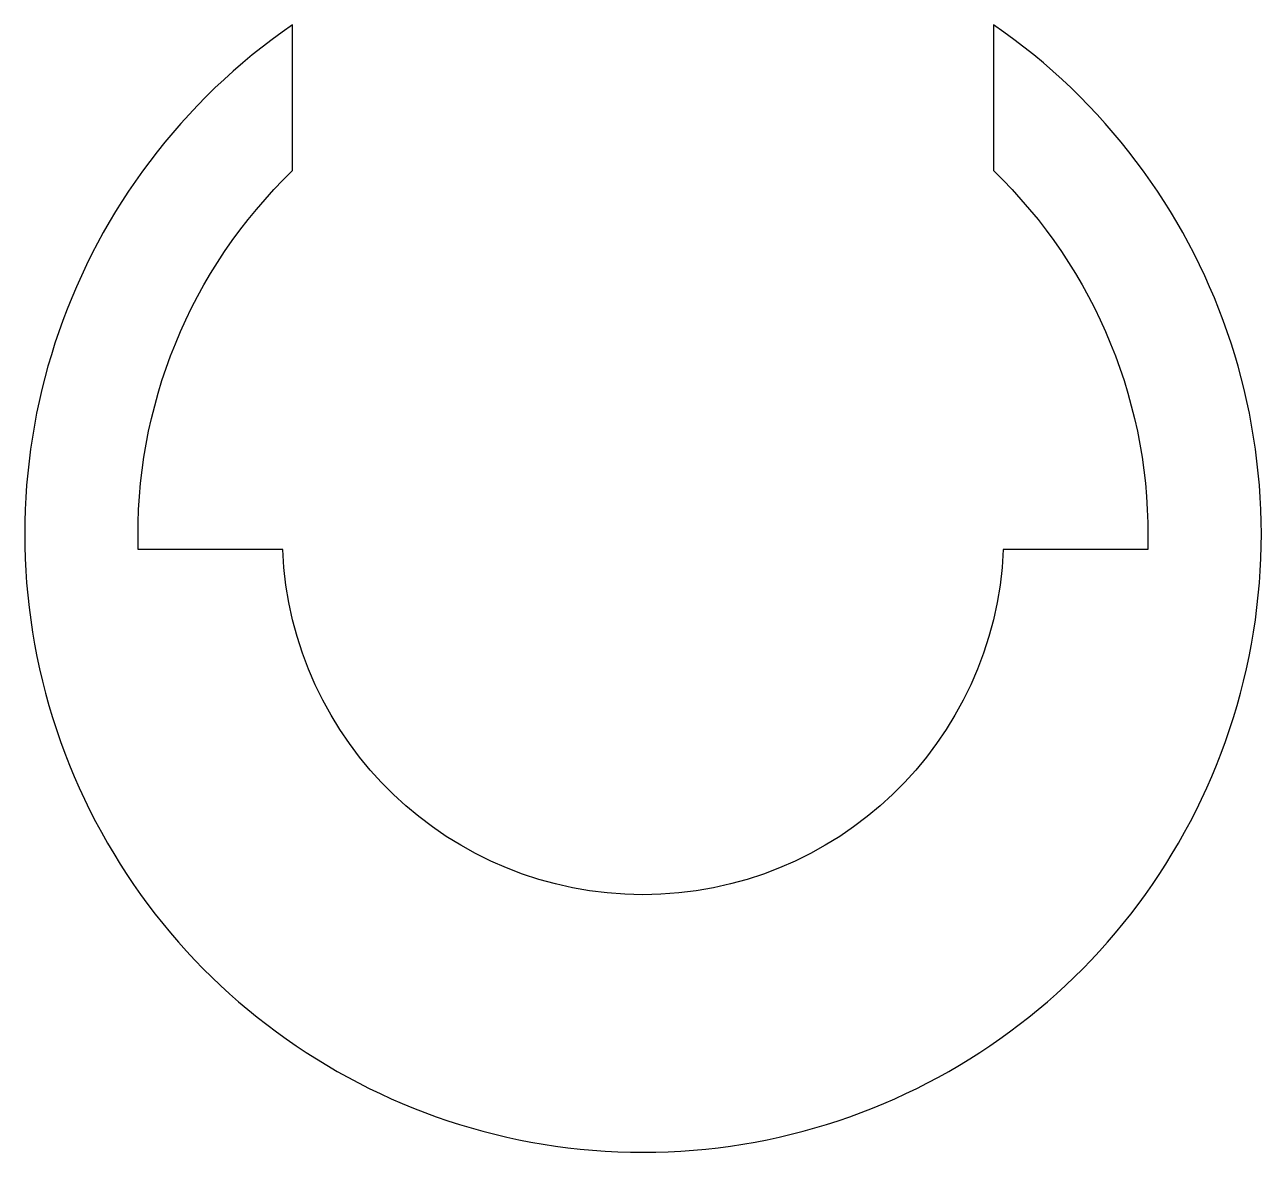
# Model space of a CAD drawing. Extents: x 170.6 to 194.6, y 219.3 to 241.2.
import ezdxf

# ---------------------------------------------------------------- set-up
doc = ezdxf.new("R2010")
doc.units = 0
doc.layers.add('ANA', color=220, linetype='CONTINUOUS')

msp = doc.modelspace()

# ---------------------------------------------------------------- linework, layer by layer
at = {"layer": 'ANA', "color": 7}
msp.add_lwpolyline([(192.398, 231.006), (189.596, 231.006, -0.958023), (175.609, 231.006), (172.807, 231.006, -0.211719), (175.803, 238.363), (175.803, 241.193, 3.21873), (189.403, 241.193), (189.403, 238.363, -0.211719)], format="xyb", close=True, dxfattribs=at)

doc.saveas('drawing.dxf')
